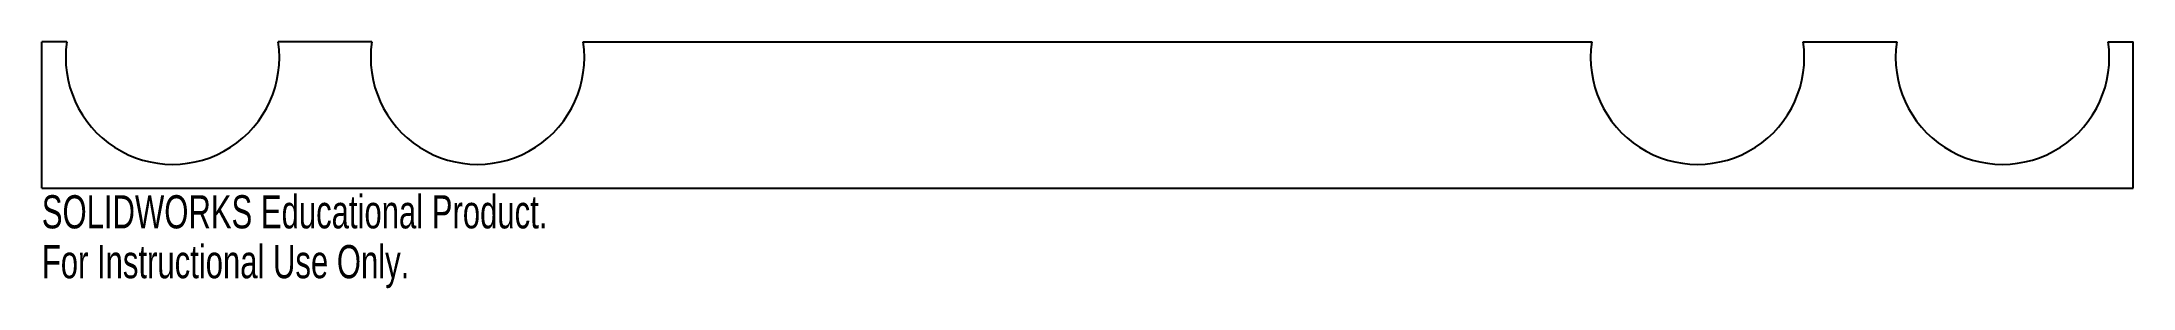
# Model space of a CAD drawing. Header units: inches. Extents: x -6 to 6, y -0.6 to 0.8.
import ezdxf

# ---------------------------------------------------------------- set-up
doc = ezdxf.new("R2010")
doc.units = ezdxf.units.IN
doc.header["$MEASUREMENT"] = 0
doc.styles.add('SLDTEXTSTYLE0', font='TXT', dxfattribs={"width": 0.7})

msp = doc.modelspace()

# ---------------------------------------------------------------- linework, layer by layer
at = {"color": 7, "linetype": 'Continuous', "lineweight": 25}
for p, q in [((-5.857, 0.84), (-6, 0.84)), ((-6, 0), (-6, 0.84)), ((-4.107, 0.84), (-4.643, 0.84)), ((-2.893, 0.84), (2.893, 0.84)), ((4.107, 0.84), (4.643, 0.84)), ((5.857, 0.84), (6, 0.84)), ((6, 0), (6, 0.84)), ((-6, 0), (6, 0))]:
    msp.add_line(p, q, dxfattribs=at)
for centre in [(-5.25, 0.75), (-3.5, 0.75), (3.5, 0.75), (5.25, 0.75)]:
    msp.add_arc(centre, 0.613, 171.5634, 8.4366, dxfattribs=at)

# ---------------------------------------------------------------- texts
at = {"color": 7, "linetype": 'Continuous', "char_height": 0.1903, "attachment_point": 1, "style": 'SLDTEXTSTYLE0'}
for s, insert in [('SOLIDWORKS Educational Product.', (-6, -0.04)), ('For Instructional Use Only.', (-6, -0.326))]:
    msp.add_mtext(s, dxfattribs=dict(at, insert=insert))

doc.saveas('drawing.dxf')
